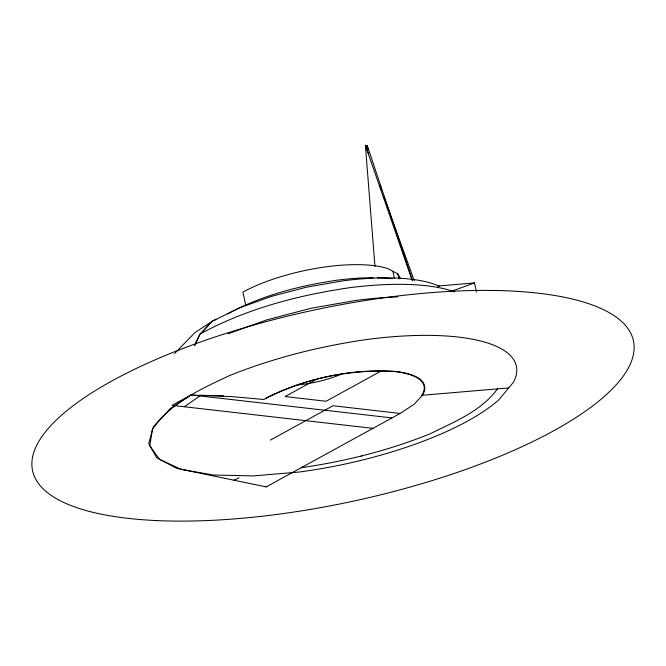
<?xml version="1.0" encoding="UTF-8"?>
<svg xmlns="http://www.w3.org/2000/svg" width="666" height="666" viewBox="0 0 666 666"><rect width="100%" height="100%" fill="white"/><g stroke="black" fill="none" stroke-linecap="round" stroke-linejoin="round"><path stroke-width="1" d="M361.322 456.685L361.596 455.777M194.639 345.471L199.683 334.424L212.188 321.27L239.202 308L271.237 296.445L306.377 287.213L342.216 280.935A140.359 44.539 -12.2 0 1 439.452 286.272M194.763 345.388L200.016 334.199L200.907 333.574C246.628 308.766 297.544 295.404 348.751 287.82A159.915 50.741 -12.2 0 1 454.595 291.883M497.452 388.886C481.11 411.38 453.954 421.936 429.878 433.916C388.544 450.507 345.204 461.38 301.157 467.74M200.907 333.574L212.454 321.087L216.092 319.364M174.659 353.471L194.772 332.725L212.188 321.27M184.365 406.76L200.724 395.329L232.8 396.678L263.803 399.483C304.054 378.546 350.249 368.381 395.579 371.437A93.706 29.737 -12.2 0 1 422.46 395.254L508.707 387.928M223.634 395.845L190.809 395.105L170.146 408.674L153.305 426.848L148.709 443.573L156.677 457.725L176.656 468.34L266.225 486.896L400.166 413.444L414.077 404.304L422.46 395.254L421.553 395.338L422.669 393.989A93.14 29.554 -12.2 0 0 392.474 371.37C348.992 369.339 304.82 378.713 265.834 398.068M315.792 379.72L285.09 396.561L326.057 401.248L381.019 371.112M270.421 440.076L333 405.752L400.166 413.444M190.809 395.105L172.044 405.353L372.977 428.355M227.497 313.944L228.663 313.345C261.954 295.429 299.001 285.847 336.205 280.303A117.582 37.313 -12.2 0 1 373.268 277.73M233.891 480.194L239.052 477.788M340.884 374.425C327.114 380.036 312.504 383.4 297.735 384.965M227.947 333.891L266.908 319.838L310.697 308.333L355.369 300.508A174.925 55.503 -12.2 0 1 397.868 296.894M451.257 291.35L474.542 282.933L476.506 292.016M437.562 286.08L474.542 282.933M264.727 486.58L266.641 486.663M193.107 395.154L391.999 417.923M374.966 266.425L365.393 145.371L367.282 145.762L412.421 280.269M302.547 466.974L303.829 467.266M400.358 278.338L397.877 273.934L387.928 268.656A93.706 29.737 -12.2 0 0 242.924 292.116L245.746 305.178M366.05 148.41L365.393 145.371L368.206 153.155M379.803 185.273L381.56 190.135M384.016 196.945L414.235 280.627M365.393 145.371L412.179 280.361M397.877 273.934L398.959 278.962M367.282 145.762L368.156 149.817M392.898 271.295L394.422 278.33M377.389 277.772A117.582 37.313 -12.2 0 1 392.191 278.671M152.414 429.445L149.75 445.795L159.582 459.415L181.227 469.38L213.212 475.008L253.363 475.915L298.942 472.044A187.579 59.515 -12.2 0 0 498.618 400.033L513.586 382.068A187.579 59.515 -12.2 0 0 367.058 339.469C319.946 346.262 273.593 357.892 229.387 375.632C201.074 389.036 170.479 402.539 152.414 429.445M157.651 520.629A307.376 97.536 -12.2 0 0 632.7 357.492A307.376 97.536 -12.2 0 0 208.649 339.152A307.376 97.536 -12.2 0 0 157.651 520.629"/></g></svg>
